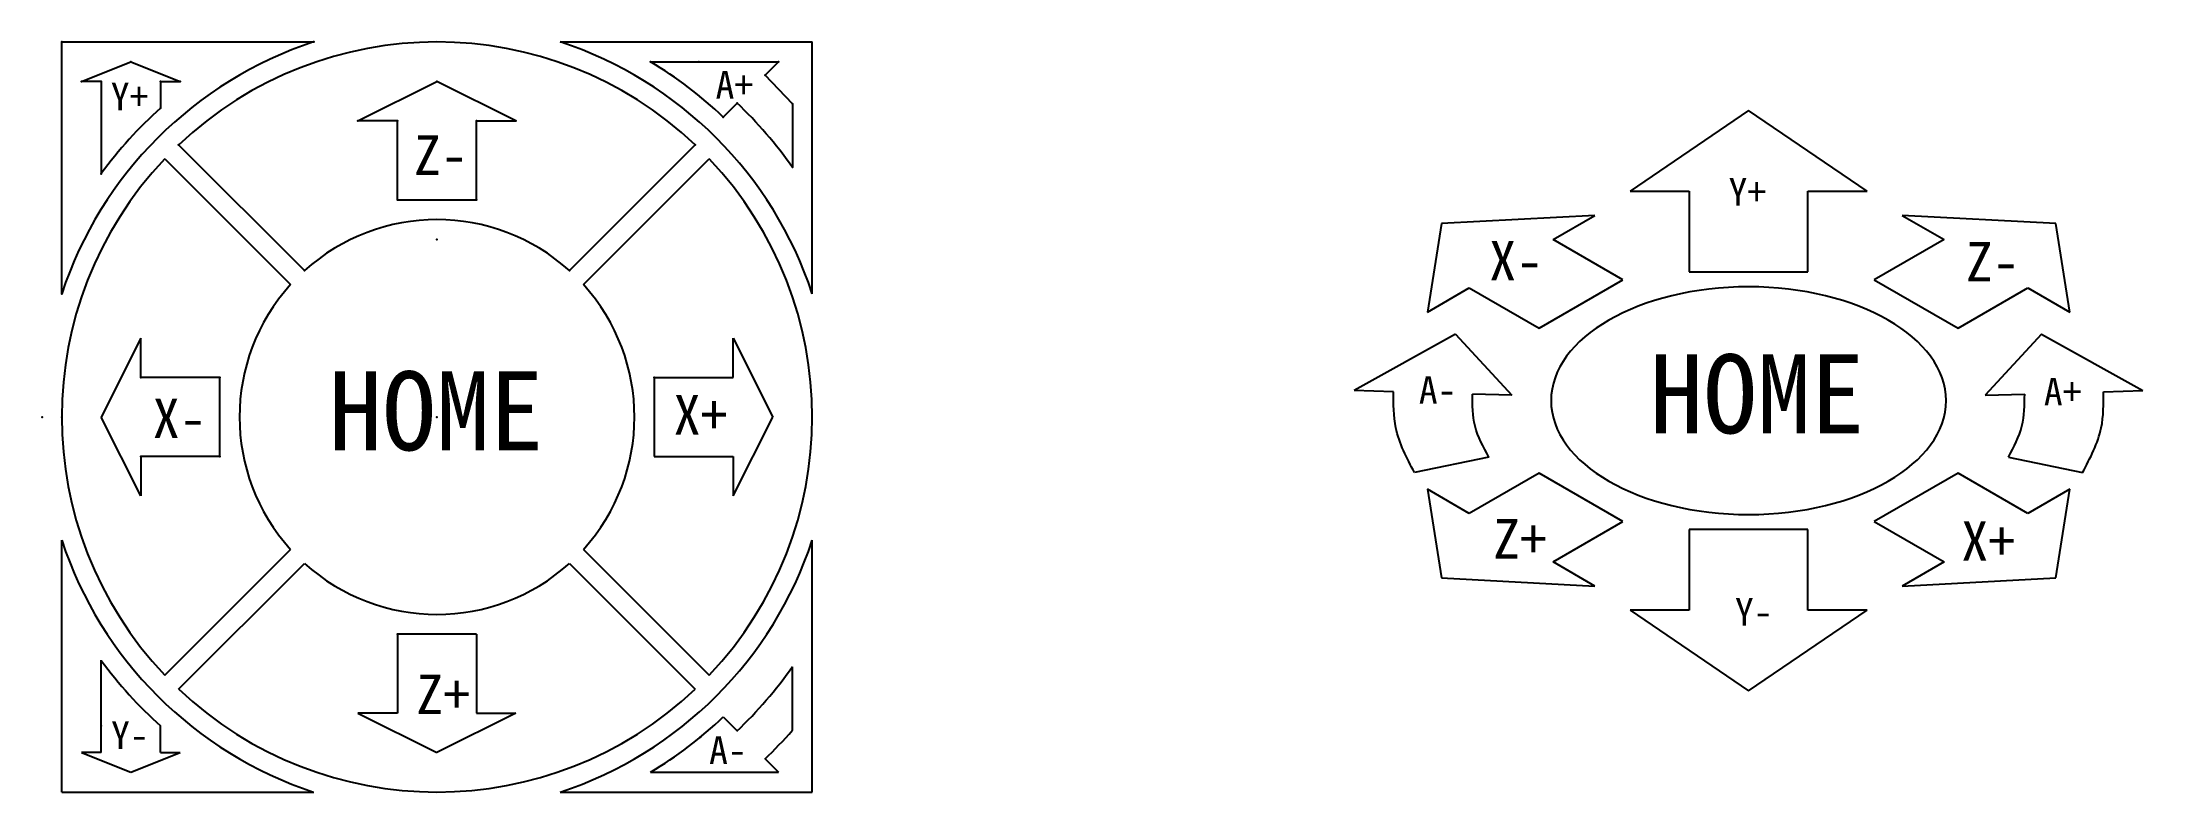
# Model space of a CAD drawing. Header units: millimetres. Extents: x -100 to 432, y -95 to 95.
import ezdxf

# ---------------------------------------------------------------- set-up
doc = ezdxf.new("R2010")
doc.units = ezdxf.units.MM
doc.styles.get("Standard").update_dxf_attribs({"font": 'simsun.ttc'})

# ---------------------------------------------------------------- blocks, each defined once
blk = doc.blocks.new('*U1')
for p, q in [((-20, 5), (0, 15)), ((20, 5), (0, 15)), ((-10, 5), (-20, 5)), ((-10, -15), (-10, 5)), ((10, -15), (10, 5)), ((10, 5), (20, 5)), ((-10, -15), (10, -15))]:
    blk.add_line(p, q)
blk = doc.blocks.new('*U2')
blk.add_blockref('*U1', (0, 70))
for p, rotation in [((-70, 0), 90), ((70, 0), 270), ((0, -70), 180)]:
    blk.add_blockref('*U1', p, dxfattribs=dict(rotation=rotation))

msp = doc.modelspace()

# ---------------------------------------------------------------- linework, layer by layer
for p, q in [((-95, 95), (-31.22, 95)), ((-95, 31.22), (-95, 95)), ((31.22, 95), (95, 95)), ((95, 31.22), (95, 95)), ((54.08, 90), (86.46, 90)), ((83.07, 86.6), (86.46, 90)), ((-85, 85), (-90, 85)), ((-85, 85), (-85, 61.64)), ((-70, 85), (-65, 85)), ((-70, 85), (-70, 78.26)), ((72.46, 75.99), (75.99, 79.53)), ((90, 79.37), (90, 63.25)), ((-68.94, 65.41), (-37.08, 33.54)), ((-65.41, 68.94), (-33.54, 37.08)), ((33.54, 37.08), (65.38, 68.92)), ((37.08, 33.54), (68.94, 65.41)), ((-95, -95), (-95, -31.22)), ((95, -95), (95, -31.22)), ((-68.94, -65.41), (-37.08, -33.54)), ((-65.41, -68.94), (-33.54, -37.08)), ((33.54, -37.08), (65.41, -68.94)), ((37.08, -33.54), (68.94, -65.41)), ((-85, -85), (-85, -61.64)), ((90, -79.37), (90, -63.25)), ((-70, -85), (-70, -78.26)), ((72.46, -75.99), (75.99, -79.53)), ((-85, -85), (-90, -85)), ((-70, -85), (-65, -85)), ((54.08, -90), (86.46, -90)), ((83.07, -86.6), (86.46, -90)), ((-95, -95), (-31.22, -95)), ((31.22, -95), (95, -95))]:
    msp.add_line(p, q)
at = {"extrusion": (0, 0, -1)}
for p, q in [((-90, 85), (-77.5, 90)), ((-77.5, 90), (-65, 85)), ((90, 79.37), (83.07, 86.6)), ((-90, -85), (-77.5, -90)), ((-77.5, -90), (-65, -85))]:
    msp.add_line(p, q, dxfattribs=at)
at = {"color": 7, "linetype": 'Continuous', "extrusion": (0, 0, -1)}
for p, q in [((332.07, 77.62), (302.07, 57.21)), ((362.07, 57.21), (332.07, 77.62)), ((302.07, 57.21), (317.07, 57.21)), ((317.07, 57.21), (317.07, 36.8)), ((347.07, 36.8), (347.07, 57.21)), ((347.07, 57.21), (362.07, 57.21)), ((254.3, 49.04), (250.77, 26.59)), ((293.19, 51.08), (254.3, 49.04)), ((282.59, 44.96), (293.19, 51.08)), ((409.85, 49.04), (370.96, 51.08)), ((370.96, 51.08), (381.57, 44.96)), ((413.39, 26.59), (409.85, 49.04)), ((300.27, 34.75), (282.59, 44.96)), ((381.57, 44.96), (363.89, 34.75)), ((250.77, 26.59), (261.37, 32.71)), ((261.37, 32.71), (279.05, 22.51)), ((279.05, 22.51), (300.27, 34.75)), ((317.07, 36.8), (347.07, 36.8)), ((363.89, 34.75), (385.1, 22.51)), ((385.1, 22.51), (402.78, 32.71)), ((402.78, 32.71), (413.39, 26.59)), ((257.9, 20.98), (232.21, 6.7)), ((257.9, 20.98), (272.15, 5.49)), ((406.25, 20.98), (391.99, 5.49)), ((406.25, 20.98), (431.93, 6.7)), ((242.19, 6.39), (232.21, 6.7)), ((272.15, 5.49), (262.17, 5.79)), ((391.99, 5.49), (401.98, 5.79)), ((421.95, 6.39), (431.93, 6.7)), ((266.29, -10.15), (247.5, -14.09)), ((397.85, -10.15), (416.64, -14.09)), ((279.05, -14.24), (261.37, -24.45)), ((300.27, -26.49), (279.05, -14.24)), ((385.1, -14.24), (363.89, -26.49)), ((402.78, -24.45), (385.1, -14.24)), ((261.37, -24.45), (250.77, -18.32)), ((250.77, -18.32), (254.3, -40.77)), ((413.39, -18.32), (402.78, -24.45)), ((409.85, -40.77), (413.39, -18.32)), ((282.59, -36.69), (300.27, -26.49)), ((363.89, -26.49), (381.57, -36.69)), ((317.07, -28.53), (317.07, -48.94)), ((347.07, -28.53), (317.07, -28.53)), ((347.07, -48.94), (347.07, -28.53)), ((293.19, -42.82), (282.59, -36.69)), ((381.57, -36.69), (370.96, -42.82)), ((254.3, -40.77), (293.19, -42.82)), ((370.96, -42.82), (409.85, -40.77)), ((317.07, -48.94), (302.07, -48.94)), ((302.07, -48.94), (332.07, -69.35)), ((332.07, -69.35), (362.07, -48.94)), ((362.07, -48.94), (347.07, -48.94))]:
    msp.add_line(p, q, dxfattribs=at)
for radius, start, end in [(100, 108.1949, 161.8051), (95, 46.508, 133.492), (100, 18.1949, 71.8051), (105, 46.3643, 58.9973), (105, 131.8103, 144.0494), (110, 35.0968, 46.3326), (95, 136.508, 223.492), (95, 316.508, 43.492), (50, 47.866, 132.134), (50, 137.866, 222.134), (50, 317.866, 42.134), (100, 198.1949, 251.8051), (100, 288.1949, 341.8051), (50, 227.866, 312.134), (105, 215.9506, 228.1897), (110, 313.6674, 324.9032), (95, 226.508, 313.492), (105, 301.0027, 313.6357), (120, 313.7808, 318.5904)]:
    msp.add_arc((0, 0), radius, start, end)
at = {"extrusion": (0, 0, -1)}
msp.add_ellipse((332.07, 4.14), major_axis=(50, 0), ratio=0.577, dxfattribs=at)
for points, knots in [([(247.5, -14.09), (245.55, -10.39), (242.16, -3.94), (242.18, 3.31), (242.19, 6.39)], [0, 0, 0, 0, 1.232235, 2.144652, 2.144652, 2.144652, 2.144652]), ([(266.29, -10.15), (264.91, -7.59), (262.21, -2.61), (262.18, 3.04), (262.17, 5.79)], [0, 0, 0, 0, 0.857397, 1.668983, 1.668983, 1.668983, 1.668983]), ([(397.85, -10.15), (399.24, -7.59), (401.93, -2.61), (401.96, 3.04), (401.98, 5.79)], [0, 0, 0, 0, 0.857397, 1.668983, 1.668983, 1.668983, 1.668983]), ([(416.64, -14.09), (418.59, -10.39), (421.98, -3.94), (421.96, 3.31), (421.95, 6.39)], [0, 0, 0, 0, 1.232235, 2.144652, 2.144652, 2.144652, 2.144652])]:
    msp.add_open_spline(points, degree=3, knots=knots)
for p in [(-95, 95), (-95, 95), (-31.22, 95), (-77.5, 90), (54.08, 90), (66.26, 90), (83.07, 86.6), (86.46, 90), (-90, 85), (-85, 85), (-70, 85), (-65, 85), (0, 85), (-70, 78.26), (-20, 75), (-10, 75), (10, 75), (20, 75), (72.46, 75.99), (75.99, 79.53), (90, 79.37), (-65.41, 68.94), (65.38, 68.92), (-85, 61.64), (90, 63.25), (-10, 55), (10, 55), (0, 45), (-33.54, 37.08), (33.54, 37.08), (-95, 31.22), (-75, 10), (-55, 10), (55, 10), (-100, 0), (-95, 0), (0, 0), (-75, -10), (-55, -10), (-10, -55), (-85, -78.26), (66.68, -81.11)]:
    msp.add_point(p, dxfattribs=at)

# ---------------------------------------------------------------- block references
msp.add_blockref('*U2', (0, 0))

# ---------------------------------------------------------------- texts
at = {"attachment_point": 7}
for s, insert, char_height, width in [('A+', (70.53, 80.64), 7, 65.6091), ('Y+', (-82.6, 77.72), 7, 65.6091), ('Z-', (-5.84, 61.32), 10, 23.0598), ('Y+', (327.01, 53.57), 7, 65.6091), ('X-', (266.42, 34.59), 10, 16.962), ('Z-', (387.08, 34.33), 10, 23.0598), ('HOME', (307.02, -4.45), 20, 65.6091), ('HOME', (-27.45, -8.76), 20, 65.6091), ('X+', (59.92, -4.44), 10, 23.0598), ('A-', (248.59, 3.34), 7, 65.6091), ('A+', (406.84, 2.92), 7, 65.6091), ('X-', (-71.96, -5.32), 10, 16.962), ('Z+', (267.38, -35.88), 10, 23.0598), ('X+', (385.95, -36.42), 10, 23.0598), ('Y-', (328.62, -52.85), 7, 65.6091), ('Z+', (-5.24, -75.25), 10, 23.0598), ('Y-', (-82.52, -84.07), 7, 65.6091), ('A-', (68.89, -87.91), 7, 65.6091)]:
    msp.add_mtext(s, dxfattribs=dict(at, insert=insert, char_height=char_height, width=width))

doc.saveas('drawing.dxf')
